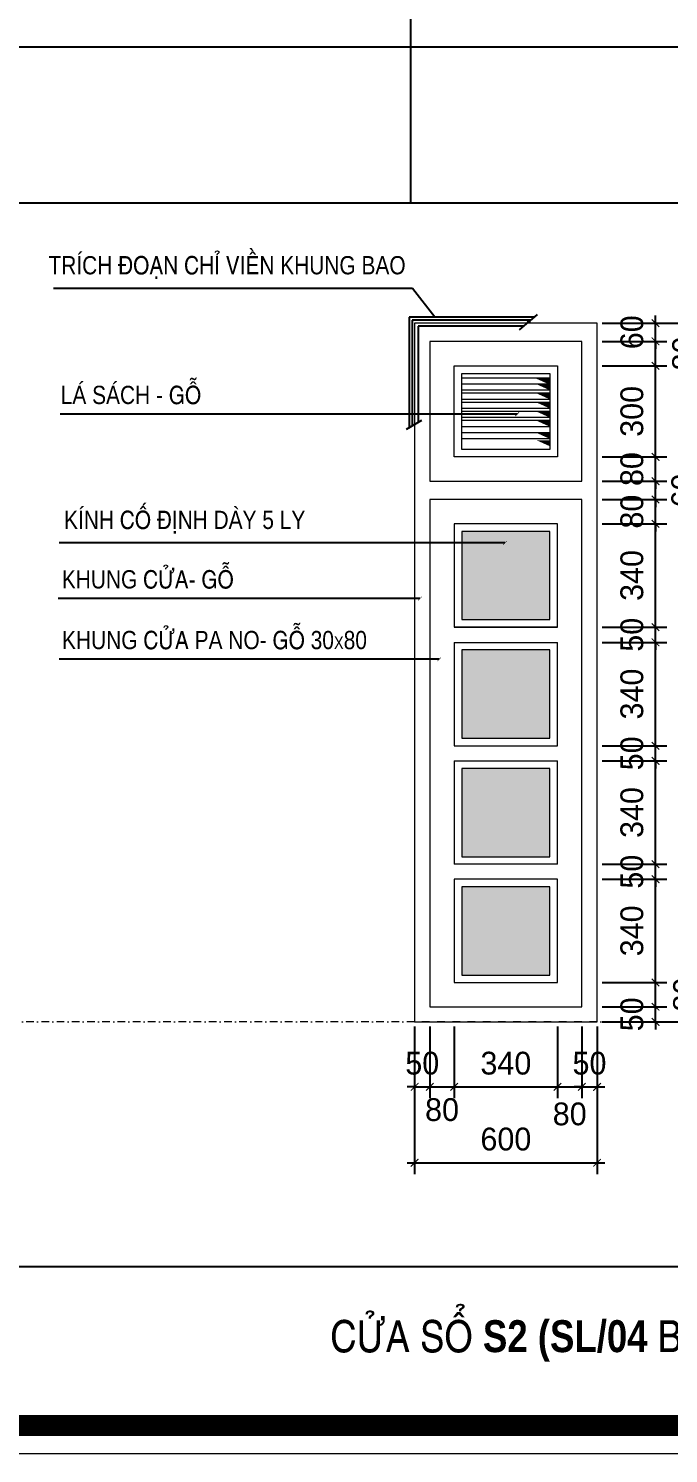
# Model space of a CAD drawing. Header units: millimetres. Extents: x 615730 to 2792744, y 139412 to 597571.
# Drawn here: x 1433366 to 1437575, y 284936 to 294317 of the extents above; entities that cross this region are included whole.
import ezdxf

# ---------------------------------------------------------------- set-up
doc = ezdxf.new("R2010")
doc.units = ezdxf.units.MM
doc.header["$MEASUREMENT"] = 0
doc.header["$PDMODE"] = 34
doc.linetypes.add('DASHDOT', pattern=[1, 0.5, -0.25, 0, -0.25])
doc.layers.get('0').update_dxf_attribs({"lineweight": 5})
for name, color, linetype in [('H', 252, 'Continuous'), ('NC', 7, 'Continuous'), ('noi that', 29, 'Continuous'), ('VL', 155, 'Continuous')]:
    doc.layers.add(name, color=color, linetype=linetype)
for name, color, linetype, lineweight in [('HATCH', 42, 'Continuous', 5), ('TEXTNUOC', 8, 'Continuous', 50), ('thay', 7, 'Continuous', 15), ('TIM TRUC', 149, 'DASHDOT', 9)]:
    doc.layers.add(name, color=color, linetype=linetype, lineweight=lineweight)
doc.styles.add('KC2', font='', dxfattribs={"height": 120})
doc.styles.add('RO', font='ROMANS.SHX', dxfattribs={"height": 120})
doc.styles.get("Standard").update_dxf_attribs({"font": ''})
doc.styles.add('VNI-AVO', font='vni-roms.shx')
doc.styles.get('KC2').set_extended_font_data('VNI-Helve-Condense')
doc.styles.get('Standard').set_extended_font_data('VNI-Avo')
doc.dimstyles.new('50 CS', dxfattribs={"dimtxt": 150, "dimasz": 50, "dimexe": 75, "dimexo": 0, "dimgap": 80, "dimtad": 1, "dimdec": 0, "dimlfac": 0.5, "dimzin": 12, "dimtxsty": 'VNI-AVO', "dimblk": 'ARCHTICK', "dimcen": 0, "dimdle": 50, "dimclrd": 252, "dimclre": 252, "dimclrt": 2, "dimadec": 0, "dimazin": 0, "dimtfac": 1, "dimtdec": 0, "dimtix": 1, "dimtmove": 2, "dimatfit": 0, "dimldrblk": 'OPEN90', "dimfxl": 1, "dimlwd": -1, "dimlwe": -1, "dimarcsym": 0})
doc.dimstyles.new('TL1-50TRUC', dxfattribs={"dimtxt": 150, "dimasz": 25, "dimexe": 50, "dimexo": 0, "dimgap": 20, "dimtad": 1, "dimdec": 0, "dimlfac": 0.5, "dimdsep": 46, "dimtxsty": 'RO', "dimblk": 'DOT', "dimcen": 100, "dimdle": 50, "dimclrd": 4, "dimclre": 4, "dimclrt": 30, "dimadec": 0, "dimazin": 0, "dimtfac": 1, "dimtdec": 0, "dimtix": 1, "dimtmove": 1, "dimatfit": 3, "dimldrblk": 'ARCHTICK', "dimfxl": 1, "dimtolj": 1, "dimarcsym": 0})

# ---------------------------------------------------------------- blocks, each defined once
blk = doc.blocks.new('_ARCHTICK')
at = {"color": 0, "linetype": 'ByBlock', "const_width": 0.15}
blk.add_lwpolyline([(-0.5, -0.5), (0.5, 0.5)], dxfattribs=at)
blk = doc.blocks.new('*D1941')
at = {"layer": 'DEFPOINTS', "color": 0, "ltscale": 10, "transparency": 16777216}
for p in [(1435905.4, 287746.5), (1436005.4, 287746.5), (1436005.4, 287349.8)]:
    blk.add_point(p, dxfattribs=at)
at = {"layer": 'VL', "color": 252, "ltscale": 10, "transparency": 16777216}
for p, q in [((1435905.4, 287746.5), (1435905.4, 287274.8)), ((1436005.4, 287746.5), (1436005.4, 287274.8)), ((1435905.4, 287349.8), (1435855.4, 287349.8)), ((1435905.4, 287349.8), (1436005.4, 287349.8)), ((1436005.4, 287349.8), (1436055.4, 287349.8))]:
    blk.add_line(p, q, dxfattribs=at)
at = {"layer": 'VL', "color": 252, "ltscale": 10, "transparency": 16777216, "xscale": 50, "yscale": 50, "zscale": 50}
blk.add_blockref('_ARCHTICK', (1435905.4, 287349.8), dxfattribs=at)
at = {"layer": 'VL', "color": 252, "ltscale": 10, "transparency": 16777216, "xscale": 50, "yscale": 50, "zscale": 50, "rotation": 180}
blk.add_blockref('_ARCHTICK', (1436005.4, 287349.8), dxfattribs=at)
at = {"layer": 'VL', "color": 2, "ltscale": 10, "transparency": 16777216, "insert": (1435955.4, 287504.8), "char_height": 150, "attachment_point": 5, "style": 'VNI-AVO'}
blk.add_mtext('50', dxfattribs=at)
blk = doc.blocks.new('_Open90')
at = {"color": 0, "linetype": 'ByBlock', "lineweight": -2}
for p, q in [((0, 0), (-1, 0)), ((-0.5, 0.5), (0, 0)), ((0, 0), (-0.5, -0.5))]:
    blk.add_line(p, q, dxfattribs=at)
blk = doc.blocks.new('*D1942')
at = {"layer": 'DEFPOINTS', "color": 0, "ltscale": 10, "transparency": 16777216}
for p in [(1436005.4, 287746.5), (1436165.4, 287746.5), (1436165.4, 287349.8)]:
    blk.add_point(p, dxfattribs=at)
at = {"layer": 'VL', "color": 252, "ltscale": 10, "transparency": 16777216}
for p, q in [((1436005.4, 287746.5), (1436005.4, 287274.8)), ((1436165.4, 287746.5), (1436165.4, 287274.8)), ((1435955.4, 287349.8), (1436215.4, 287349.8))]:
    blk.add_line(p, q, dxfattribs=at)
at = {"layer": 'VL', "color": 252, "ltscale": 10, "transparency": 16777216, "xscale": 50, "yscale": 50, "zscale": 50, "rotation": 180}
blk.add_blockref('_ARCHTICK', (1436005.4, 287349.8), dxfattribs=at)
at = {"layer": 'VL', "color": 252, "ltscale": 10, "transparency": 16777216, "xscale": 50, "yscale": 50, "zscale": 50}
blk.add_blockref('_ARCHTICK', (1436165.4, 287349.8), dxfattribs=at)
at = {"layer": 'VL', "color": 2, "ltscale": 10, "transparency": 16777216, "insert": (1436085.4, 287199), "char_height": 150, "attachment_point": 5, "style": 'VNI-AVO'}
blk.add_mtext('80', dxfattribs=at)
blk = doc.blocks.new('*D1943')
at = {"layer": 'DEFPOINTS', "color": 0, "ltscale": 10, "transparency": 16777216}
for p in [(1436165.4, 287746.5), (1436845.1, 287746.5), (1436845.1, 287349.8)]:
    blk.add_point(p, dxfattribs=at)
at = {"layer": 'VL', "color": 252, "ltscale": 10, "transparency": 16777216}
for p, q in [((1436165.4, 287746.5), (1436165.4, 287274.8)), ((1436845.1, 287746.5), (1436845.1, 287274.8)), ((1436115.4, 287349.8), (1436895.1, 287349.8))]:
    blk.add_line(p, q, dxfattribs=at)
at = {"layer": 'VL', "color": 252, "ltscale": 10, "transparency": 16777216, "xscale": 50, "yscale": 50, "zscale": 50, "rotation": 180}
blk.add_blockref('_ARCHTICK', (1436165.4, 287349.8), dxfattribs=at)
at = {"layer": 'VL', "color": 252, "ltscale": 10, "transparency": 16777216, "xscale": 50, "yscale": 50, "zscale": 50}
blk.add_blockref('_ARCHTICK', (1436845.1, 287349.8), dxfattribs=at)
at = {"layer": 'VL', "color": 2, "ltscale": 10, "transparency": 16777216, "insert": (1436505.3, 287504.8), "char_height": 150, "attachment_point": 5, "style": 'VNI-AVO'}
blk.add_mtext('340', dxfattribs=at)
blk = doc.blocks.new('*D1944')
at = {"layer": 'DEFPOINTS', "color": 0, "ltscale": 10, "transparency": 16777216}
for p in [(1436845.1, 287746.5), (1437005.1, 287746.5), (1437005.1, 287349.8)]:
    blk.add_point(p, dxfattribs=at)
at = {"layer": 'VL', "color": 252, "ltscale": 10, "transparency": 16777216}
for p, q in [((1436845.1, 287746.5), (1436845.1, 287274.8)), ((1437005.1, 287746.5), (1437005.1, 287274.8)), ((1436795.1, 287349.8), (1437055.1, 287349.8))]:
    blk.add_line(p, q, dxfattribs=at)
at = {"layer": 'VL', "color": 252, "ltscale": 10, "transparency": 16777216, "xscale": 50, "yscale": 50, "zscale": 50, "rotation": 180}
blk.add_blockref('_ARCHTICK', (1436845.1, 287349.8), dxfattribs=at)
at = {"layer": 'VL', "color": 252, "ltscale": 10, "transparency": 16777216, "xscale": 50, "yscale": 50, "zscale": 50}
blk.add_blockref('_ARCHTICK', (1437005.1, 287349.8), dxfattribs=at)
at = {"layer": 'VL', "color": 2, "ltscale": 10, "transparency": 16777216, "insert": (1436925.1, 287170.8), "char_height": 150, "attachment_point": 5, "style": 'VNI-AVO'}
blk.add_mtext('80', dxfattribs=at)
blk = doc.blocks.new('*D1945')
at = {"layer": 'DEFPOINTS', "color": 0, "ltscale": 10, "transparency": 16777216}
for p in [(1437005.1, 287746.5), (1437105.1, 287746.5), (1437105.1, 287349.8)]:
    blk.add_point(p, dxfattribs=at)
at = {"layer": 'VL', "color": 252, "ltscale": 10, "transparency": 16777216}
for p, q in [((1437005.1, 287746.5), (1437005.1, 287274.8)), ((1437105.1, 287746.5), (1437105.1, 287274.8)), ((1437005.1, 287349.8), (1436955.1, 287349.8)), ((1437005.1, 287349.8), (1437105.1, 287349.8)), ((1437105.1, 287349.8), (1437155.1, 287349.8))]:
    blk.add_line(p, q, dxfattribs=at)
at = {"layer": 'VL', "color": 252, "ltscale": 10, "transparency": 16777216, "xscale": 50, "yscale": 50, "zscale": 50}
blk.add_blockref('_ARCHTICK', (1437005.1, 287349.8), dxfattribs=at)
at = {"layer": 'VL', "color": 252, "ltscale": 10, "transparency": 16777216, "xscale": 50, "yscale": 50, "zscale": 50, "rotation": 180}
blk.add_blockref('_ARCHTICK', (1437105.1, 287349.8), dxfattribs=at)
at = {"layer": 'VL', "color": 2, "ltscale": 10, "transparency": 16777216, "insert": (1437055.1, 287504.8), "char_height": 150, "attachment_point": 5, "style": 'VNI-AVO'}
blk.add_mtext('50', dxfattribs=at)
blk = doc.blocks.new('*D1946')
at = {"layer": 'DEFPOINTS', "color": 0, "ltscale": 10, "transparency": 16777216}
for p in [(1435905.4, 287746.5), (1437105.1, 287746.5), (1437105.1, 286850.3)]:
    blk.add_point(p, dxfattribs=at)
at = {"layer": 'VL', "color": 252, "ltscale": 10, "transparency": 16777216}
for p, q in [((1435905.4, 287746.5), (1435905.4, 286775.3)), ((1437105.1, 287746.5), (1437105.1, 286775.3)), ((1435855.4, 286850.3), (1437155.1, 286850.3))]:
    blk.add_line(p, q, dxfattribs=at)
at = {"layer": 'VL', "color": 252, "ltscale": 10, "transparency": 16777216, "xscale": 50, "yscale": 50, "zscale": 50, "rotation": 180}
blk.add_blockref('_ARCHTICK', (1435905.4, 286850.3), dxfattribs=at)
at = {"layer": 'VL', "color": 252, "ltscale": 10, "transparency": 16777216, "xscale": 50, "yscale": 50, "zscale": 50}
blk.add_blockref('_ARCHTICK', (1437105.1, 286850.3), dxfattribs=at)
at = {"layer": 'VL', "color": 2, "ltscale": 10, "transparency": 16777216, "insert": (1436505.3, 287005.3), "char_height": 150, "attachment_point": 5, "style": 'VNI-AVO'}
blk.add_mtext('600', dxfattribs=at)
blk = doc.blocks.new('*D1960')
at = {"layer": 'DEFPOINTS', "color": 0, "ltscale": 10, "transparency": 16777216}
for p in [(1437139.6, 287877.2), (1437489.6, 287877.2), (1437139.6, 287777.2)]:
    blk.add_point(p, dxfattribs=at)
at = {"layer": 'VL', "color": 252, "ltscale": 10, "transparency": 16777216}
for p, q in [((1437489.6, 287877.2), (1437489.6, 287927.2)), ((1437139.6, 287877.2), (1437564.6, 287877.2)), ((1437489.6, 287777.2), (1437489.6, 287877.2)), ((1437139.6, 287777.2), (1437564.6, 287777.2)), ((1437489.6, 287777.2), (1437489.6, 287727.2))]:
    blk.add_line(p, q, dxfattribs=at)
at = {"layer": 'VL', "color": 252, "ltscale": 10, "transparency": 16777216, "xscale": 50, "yscale": 50, "zscale": 50}
for p, rotation in [((1437489.6, 287877.2), 270), ((1437489.6, 287777.2), 90)]:
    blk.add_blockref('_ARCHTICK', p, dxfattribs=dict(at, rotation=rotation))
at = {"layer": 'VL', "color": 2, "ltscale": 10, "transparency": 16777216, "insert": (1437334.6, 287827.2), "char_height": 150, "attachment_point": 5, "rotation": 90, "style": 'VNI-AVO'}
blk.add_mtext('50', dxfattribs=at)
blk = doc.blocks.new('*D1961')
at = {"layer": 'DEFPOINTS', "color": 0, "ltscale": 10, "transparency": 16777216}
for p in [(1437139.6, 288037.2), (1437489.6, 288037.2), (1437139.6, 287877.2)]:
    blk.add_point(p, dxfattribs=at)
at = {"layer": 'VL', "color": 252, "ltscale": 10, "transparency": 16777216}
for p, q in [((1437489.6, 287827.2), (1437489.6, 288087.2)), ((1437139.6, 288037.2), (1437564.6, 288037.2)), ((1437139.6, 287877.2), (1437564.6, 287877.2))]:
    blk.add_line(p, q, dxfattribs=at)
at = {"layer": 'VL', "color": 252, "ltscale": 10, "transparency": 16777216, "xscale": 50, "yscale": 50, "zscale": 50}
for p, rotation in [((1437489.6, 288037.2), 90), ((1437489.6, 287877.2), 270)]:
    blk.add_blockref('_ARCHTICK', p, dxfattribs=dict(at, rotation=rotation))
at = {"layer": 'VL', "color": 2, "ltscale": 10, "transparency": 16777216, "insert": (1437681.5, 287957.2), "char_height": 150, "attachment_point": 5, "rotation": 90, "style": 'VNI-AVO'}
blk.add_mtext('80', dxfattribs=at)
blk = doc.blocks.new('*D1962')
at = {"layer": 'DEFPOINTS', "color": 0, "ltscale": 10, "transparency": 16777216}
for p in [(1437139.6, 288716.2), (1437489.6, 288716.2), (1437139.6, 288037.2)]:
    blk.add_point(p, dxfattribs=at)
at = {"layer": 'VL', "color": 252, "ltscale": 10, "transparency": 16777216}
for p, q in [((1437489.6, 287987.2), (1437489.6, 288766.2)), ((1437139.6, 288716.2), (1437564.6, 288716.2)), ((1437139.6, 288037.2), (1437564.6, 288037.2))]:
    blk.add_line(p, q, dxfattribs=at)
at = {"layer": 'VL', "color": 252, "ltscale": 10, "transparency": 16777216, "xscale": 50, "yscale": 50, "zscale": 50}
for p, rotation in [((1437489.6, 288716.2), 90), ((1437489.6, 288037.2), 270)]:
    blk.add_blockref('_ARCHTICK', p, dxfattribs=dict(at, rotation=rotation))
at = {"layer": 'VL', "color": 2, "ltscale": 10, "transparency": 16777216, "insert": (1437334.6, 288376.7), "char_height": 150, "attachment_point": 5, "rotation": 90, "style": 'VNI-AVO'}
blk.add_mtext('340', dxfattribs=at)
blk = doc.blocks.new('*D1963')
at = {"layer": 'DEFPOINTS', "color": 0, "ltscale": 10, "transparency": 16777216}
for p in [(1437139.6, 288816.2), (1437489.6, 288816.2), (1437139.6, 288716.2)]:
    blk.add_point(p, dxfattribs=at)
at = {"layer": 'VL', "color": 252, "ltscale": 10, "transparency": 16777216}
for p, q in [((1437489.6, 288816.2), (1437489.6, 288866.2)), ((1437139.6, 288816.2), (1437564.6, 288816.2)), ((1437489.6, 288716.2), (1437489.6, 288816.2)), ((1437139.6, 288716.2), (1437564.6, 288716.2)), ((1437489.6, 288716.2), (1437489.6, 288666.2))]:
    blk.add_line(p, q, dxfattribs=at)
at = {"layer": 'VL', "color": 252, "ltscale": 10, "transparency": 16777216, "xscale": 50, "yscale": 50, "zscale": 50}
for p, rotation in [((1437489.6, 288816.2), 270), ((1437489.6, 288716.2), 90)]:
    blk.add_blockref('_ARCHTICK', p, dxfattribs=dict(at, rotation=rotation))
at = {"layer": 'VL', "color": 2, "ltscale": 10, "transparency": 16777216, "insert": (1437334.6, 288766.2), "char_height": 150, "attachment_point": 5, "rotation": 90, "style": 'VNI-AVO'}
blk.add_mtext('50', dxfattribs=at)
blk = doc.blocks.new('*D1964')
at = {"layer": 'DEFPOINTS', "color": 0, "ltscale": 10, "transparency": 16777216}
for p in [(1437139.6, 289495.2), (1437489.6, 289495.2), (1437139.6, 288816.2)]:
    blk.add_point(p, dxfattribs=at)
at = {"layer": 'VL', "color": 252, "ltscale": 10, "transparency": 16777216}
for p, q in [((1437139.6, 289495.2), (1437564.6, 289495.2)), ((1437489.6, 288766.2), (1437489.6, 289545.2)), ((1437139.6, 288816.2), (1437564.6, 288816.2))]:
    blk.add_line(p, q, dxfattribs=at)
at = {"layer": 'VL', "color": 252, "ltscale": 10, "transparency": 16777216, "xscale": 50, "yscale": 50, "zscale": 50}
for p, rotation in [((1437489.6, 289495.2), 90), ((1437489.6, 288816.2), 270)]:
    blk.add_blockref('_ARCHTICK', p, dxfattribs=dict(at, rotation=rotation))
at = {"layer": 'VL', "color": 2, "ltscale": 10, "transparency": 16777216, "insert": (1437334.6, 289155.7), "char_height": 150, "attachment_point": 5, "rotation": 90, "style": 'VNI-AVO'}
blk.add_mtext('340', dxfattribs=at)
blk = doc.blocks.new('*D1965')
at = {"layer": 'DEFPOINTS', "color": 0, "ltscale": 10, "transparency": 16777216}
for p in [(1437139.6, 289595.2), (1437489.6, 289595.2), (1437139.6, 289495.2)]:
    blk.add_point(p, dxfattribs=at)
at = {"layer": 'VL', "color": 252, "ltscale": 10, "transparency": 16777216}
for p, q in [((1437139.6, 289595.2), (1437564.6, 289595.2)), ((1437489.6, 289595.2), (1437489.6, 289645.2)), ((1437489.6, 289495.2), (1437489.6, 289595.2)), ((1437139.6, 289495.2), (1437564.6, 289495.2)), ((1437489.6, 289495.2), (1437489.6, 289445.2))]:
    blk.add_line(p, q, dxfattribs=at)
at = {"layer": 'VL', "color": 252, "ltscale": 10, "transparency": 16777216, "xscale": 50, "yscale": 50, "zscale": 50}
for p, rotation in [((1437489.6, 289595.2), 270), ((1437489.6, 289495.2), 90)]:
    blk.add_blockref('_ARCHTICK', p, dxfattribs=dict(at, rotation=rotation))
at = {"layer": 'VL', "color": 2, "ltscale": 10, "transparency": 16777216, "insert": (1437334.6, 289545.2), "char_height": 150, "attachment_point": 5, "rotation": 90, "style": 'VNI-AVO'}
blk.add_mtext('50', dxfattribs=at)
blk = doc.blocks.new('*D1966')
at = {"layer": 'DEFPOINTS', "color": 0, "ltscale": 10, "transparency": 16777216}
for p in [(1437139.6, 290275.8), (1437489.6, 290275.8), (1437139.6, 289595.2)]:
    blk.add_point(p, dxfattribs=at)
at = {"layer": 'VL', "color": 252, "ltscale": 10, "transparency": 16777216}
for p, q in [((1437489.6, 289545.2), (1437489.6, 290325.8)), ((1437139.6, 290275.8), (1437564.6, 290275.8)), ((1437139.6, 289595.2), (1437564.6, 289595.2))]:
    blk.add_line(p, q, dxfattribs=at)
at = {"layer": 'VL', "color": 252, "ltscale": 10, "transparency": 16777216, "xscale": 50, "yscale": 50, "zscale": 50}
for p, rotation in [((1437489.6, 290275.8), 90), ((1437489.6, 289595.2), 270)]:
    blk.add_blockref('_ARCHTICK', p, dxfattribs=dict(at, rotation=rotation))
at = {"layer": 'VL', "color": 2, "ltscale": 10, "transparency": 16777216, "insert": (1437334.6, 289935.5), "char_height": 150, "attachment_point": 5, "rotation": 90, "style": 'VNI-AVO'}
blk.add_mtext('340', dxfattribs=at)
blk = doc.blocks.new('*D1967')
at = {"layer": 'DEFPOINTS', "color": 0, "ltscale": 10, "transparency": 16777216}
for p in [(1437139.6, 290375.8), (1437489.6, 290375.8), (1437139.6, 290275.8)]:
    blk.add_point(p, dxfattribs=at)
at = {"layer": 'VL', "color": 252, "ltscale": 10, "transparency": 16777216}
for p, q in [((1437489.6, 290375.8), (1437489.6, 290425.8)), ((1437139.6, 290375.8), (1437564.6, 290375.8)), ((1437489.6, 290275.8), (1437489.6, 290375.8)), ((1437139.6, 290275.8), (1437564.6, 290275.8)), ((1437489.6, 290275.8), (1437489.6, 290225.8))]:
    blk.add_line(p, q, dxfattribs=at)
at = {"layer": 'VL', "color": 252, "ltscale": 10, "transparency": 16777216, "xscale": 50, "yscale": 50, "zscale": 50}
for p, rotation in [((1437489.6, 290375.8), 270), ((1437489.6, 290275.8), 90)]:
    blk.add_blockref('_ARCHTICK', p, dxfattribs=dict(at, rotation=rotation))
at = {"layer": 'VL', "color": 2, "ltscale": 10, "transparency": 16777216, "insert": (1437334.6, 290325.8), "char_height": 150, "attachment_point": 5, "rotation": 90, "style": 'VNI-AVO'}
blk.add_mtext('50', dxfattribs=at)
blk = doc.blocks.new('*D1968')
at = {"layer": 'DEFPOINTS', "color": 0, "ltscale": 10, "transparency": 16777216}
for p in [(1437139.6, 291056.4), (1437489.6, 291056.4), (1437139.6, 290375.8)]:
    blk.add_point(p, dxfattribs=at)
at = {"layer": 'VL', "color": 252, "ltscale": 10, "transparency": 16777216}
for p, q in [((1437489.6, 290325.8), (1437489.6, 291106.4)), ((1437139.6, 291056.4), (1437564.6, 291056.4)), ((1437139.6, 290375.8), (1437564.6, 290375.8))]:
    blk.add_line(p, q, dxfattribs=at)
at = {"layer": 'VL', "color": 252, "ltscale": 10, "transparency": 16777216, "xscale": 50, "yscale": 50, "zscale": 50}
for p, rotation in [((1437489.6, 291056.4), 90), ((1437489.6, 290375.8), 270)]:
    blk.add_blockref('_ARCHTICK', p, dxfattribs=dict(at, rotation=rotation))
at = {"layer": 'VL', "color": 2, "ltscale": 10, "transparency": 16777216, "insert": (1437334.6, 290716.1), "char_height": 150, "attachment_point": 5, "rotation": 90, "style": 'VNI-AVO'}
blk.add_mtext('340', dxfattribs=at)
blk = doc.blocks.new('*D1969')
at = {"layer": 'DEFPOINTS', "color": 0, "ltscale": 10, "transparency": 16777216}
for p in [(1437139.6, 291216.4), (1437489.6, 291216.4), (1437139.6, 291056.4)]:
    blk.add_point(p, dxfattribs=at)
at = {"layer": 'VL', "color": 252, "ltscale": 10, "transparency": 16777216}
for p, q in [((1437489.6, 291216.4), (1437489.6, 291266.4)), ((1437139.6, 291216.4), (1437564.6, 291216.4)), ((1437489.6, 291056.4), (1437489.6, 291216.4)), ((1437139.6, 291056.4), (1437564.6, 291056.4)), ((1437489.6, 291056.4), (1437489.6, 291006.4))]:
    blk.add_line(p, q, dxfattribs=at)
at = {"layer": 'VL', "color": 252, "ltscale": 10, "transparency": 16777216, "xscale": 50, "yscale": 50, "zscale": 50}
for p, rotation in [((1437489.6, 291216.4), 270), ((1437489.6, 291056.4), 90)]:
    blk.add_blockref('_ARCHTICK', p, dxfattribs=dict(at, rotation=rotation))
at = {"layer": 'VL', "color": 2, "ltscale": 10, "transparency": 16777216, "insert": (1437334.6, 291136.4), "char_height": 150, "attachment_point": 5, "rotation": 90, "style": 'VNI-AVO'}
blk.add_mtext('80', dxfattribs=at)
blk = doc.blocks.new('*D1970')
at = {"layer": 'DEFPOINTS', "color": 0, "ltscale": 10, "transparency": 16777216}
for p in [(1437139.6, 291336.4), (1437489.6, 291336.4), (1437139.6, 291216.4)]:
    blk.add_point(p, dxfattribs=at)
at = {"layer": 'VL', "color": 252, "ltscale": 10, "transparency": 16777216}
for p, q in [((1437489.6, 291336.4), (1437489.6, 291386.4)), ((1437139.6, 291336.4), (1437564.6, 291336.4)), ((1437489.6, 291216.4), (1437489.6, 291336.4)), ((1437139.6, 291216.4), (1437564.6, 291216.4)), ((1437489.6, 291216.4), (1437489.6, 291166.4))]:
    blk.add_line(p, q, dxfattribs=at)
at = {"layer": 'VL', "color": 252, "ltscale": 10, "transparency": 16777216, "xscale": 50, "yscale": 50, "zscale": 50}
for p, rotation in [((1437489.6, 291336.4), 270), ((1437489.6, 291216.4), 90)]:
    blk.add_blockref('_ARCHTICK', p, dxfattribs=dict(at, rotation=rotation))
at = {"layer": 'VL', "color": 2, "ltscale": 10, "transparency": 16777216, "insert": (1437669.4, 291275.1), "char_height": 150, "attachment_point": 5, "rotation": 90, "style": 'VNI-AVO'}
blk.add_mtext('60', dxfattribs=at)
blk = doc.blocks.new('*D1971')
at = {"layer": 'DEFPOINTS', "color": 0, "ltscale": 10, "transparency": 16777216}
for p in [(1437139.6, 291496.3), (1437489.6, 291496.3), (1437139.6, 291336.4)]:
    blk.add_point(p, dxfattribs=at)
at = {"layer": 'VL', "color": 252, "ltscale": 10, "transparency": 16777216}
for p, q in [((1437489.6, 291496.3), (1437489.6, 291546.3)), ((1437139.6, 291496.3), (1437564.6, 291496.3)), ((1437489.6, 291336.4), (1437489.6, 291496.3)), ((1437139.6, 291336.4), (1437564.6, 291336.4)), ((1437489.6, 291336.4), (1437489.6, 291286.4))]:
    blk.add_line(p, q, dxfattribs=at)
at = {"layer": 'VL', "color": 252, "ltscale": 10, "transparency": 16777216, "xscale": 50, "yscale": 50, "zscale": 50}
for p, rotation in [((1437489.6, 291496.3), 270), ((1437489.6, 291336.4), 90)]:
    blk.add_blockref('_ARCHTICK', p, dxfattribs=dict(at, rotation=rotation))
at = {"layer": 'VL', "color": 2, "ltscale": 10, "transparency": 16777216, "insert": (1437334.6, 291416.4), "char_height": 150, "attachment_point": 5, "rotation": 90, "style": 'VNI-AVO'}
blk.add_mtext('80', dxfattribs=at)
blk = doc.blocks.new('*D1972')
at = {"layer": 'DEFPOINTS', "color": 0, "ltscale": 10, "transparency": 16777216}
for p in [(1437139.6, 292096.3), (1437489.6, 292096.3), (1437139.6, 291496.3)]:
    blk.add_point(p, dxfattribs=at)
at = {"layer": 'VL', "color": 252, "ltscale": 10, "transparency": 16777216}
for p, q in [((1437489.6, 291446.3), (1437489.6, 292146.3)), ((1437139.6, 292096.3), (1437564.6, 292096.3)), ((1437139.6, 291496.3), (1437564.6, 291496.3))]:
    blk.add_line(p, q, dxfattribs=at)
at = {"layer": 'VL', "color": 252, "ltscale": 10, "transparency": 16777216, "xscale": 50, "yscale": 50, "zscale": 50}
for p, rotation in [((1437489.6, 292096.3), 90), ((1437489.6, 291496.3), 270)]:
    blk.add_blockref('_ARCHTICK', p, dxfattribs=dict(at, rotation=rotation))
at = {"layer": 'VL', "color": 2, "ltscale": 10, "transparency": 16777216, "insert": (1437334.6, 291796.3), "char_height": 150, "attachment_point": 5, "rotation": 90, "style": 'VNI-AVO'}
blk.add_mtext('300', dxfattribs=at)
blk = doc.blocks.new('*D1973')
at = {"layer": 'DEFPOINTS', "color": 0, "ltscale": 10, "transparency": 16777216}
for p in [(1437139.6, 292257.2), (1437489.6, 292257.2), (1437139.6, 292096.3)]:
    blk.add_point(p, dxfattribs=at)
at = {"layer": 'VL', "color": 252, "ltscale": 10, "transparency": 16777216}
for p, q in [((1437489.6, 292046.3), (1437489.6, 292307.2)), ((1437139.6, 292257.2), (1437564.6, 292257.2)), ((1437139.6, 292096.3), (1437564.6, 292096.3))]:
    blk.add_line(p, q, dxfattribs=at)
at = {"layer": 'VL', "color": 252, "ltscale": 10, "transparency": 16777216, "xscale": 50, "yscale": 50, "zscale": 50}
for p, rotation in [((1437489.6, 292257.2), 90), ((1437489.6, 292096.3), 270)]:
    blk.add_blockref('_ARCHTICK', p, dxfattribs=dict(at, rotation=rotation))
at = {"layer": 'VL', "color": 2, "ltscale": 10, "transparency": 16777216, "insert": (1437675.5, 292176.8), "char_height": 150, "attachment_point": 5, "rotation": 90, "style": 'VNI-AVO'}
blk.add_mtext('80', dxfattribs=at)
blk = doc.blocks.new('*D1974')
at = {"layer": 'DEFPOINTS', "color": 0, "ltscale": 10, "transparency": 16777216}
for p in [(1437139.6, 292377.2), (1437489.6, 292377.2), (1437139.6, 292257.2)]:
    blk.add_point(p, dxfattribs=at)
at = {"layer": 'VL', "color": 252, "ltscale": 10, "transparency": 16777216}
for p, q in [((1437489.6, 292377.2), (1437489.6, 292427.2)), ((1437139.6, 292377.2), (1437564.6, 292377.2)), ((1437489.6, 292257.2), (1437489.6, 292377.2)), ((1437139.6, 292257.2), (1437564.6, 292257.2)), ((1437489.6, 292257.2), (1437489.6, 292207.2))]:
    blk.add_line(p, q, dxfattribs=at)
at = {"layer": 'VL', "color": 252, "ltscale": 10, "transparency": 16777216, "xscale": 50, "yscale": 50, "zscale": 50}
for p, rotation in [((1437489.6, 292377.2), 270), ((1437489.6, 292257.2), 90)]:
    blk.add_blockref('_ARCHTICK', p, dxfattribs=dict(at, rotation=rotation))
at = {"layer": 'VL', "color": 2, "ltscale": 10, "transparency": 16777216, "insert": (1437334.6, 292317.2), "char_height": 150, "attachment_point": 5, "rotation": 90, "style": 'VNI-AVO'}
blk.add_mtext('60', dxfattribs=at)
blk = doc.blocks.new('*D1975')
at = {"layer": 'DEFPOINTS', "color": 0, "ltscale": 10, "transparency": 16777216}
for p in [(1437139.6, 292377.2), (1438045, 292377.2), (1437139.6, 287777.2)]:
    blk.add_point(p, dxfattribs=at)
at = {"layer": 'VL', "color": 252, "ltscale": 10, "transparency": 16777216}
for p, q in [((1438045, 287727.2), (1438045, 292427.2)), ((1437139.6, 292377.2), (1438120, 292377.2)), ((1437139.6, 287777.2), (1438120, 287777.2))]:
    blk.add_line(p, q, dxfattribs=at)
at = {"layer": 'VL', "color": 252, "ltscale": 10, "transparency": 16777216, "xscale": 50, "yscale": 50, "zscale": 50}
for p, rotation in [((1438045, 292377.2), 90), ((1438045, 287777.2), 270)]:
    blk.add_blockref('_ARCHTICK', p, dxfattribs=dict(at, rotation=rotation))
at = {"layer": 'VL', "color": 2, "ltscale": 10, "transparency": 16777216, "insert": (1437890, 290077.2), "char_height": 150, "attachment_point": 5, "rotation": 90, "style": 'VNI-AVO'}
blk.add_mtext('2300', dxfattribs=at)
blk = doc.blocks.new('_DOT')
at = {"color": 0, "linetype": 'ByBlock'}
blk.add_line((-0.5, 0), (-1, 0), dxfattribs=at)
at = {"color": 0, "linetype": 'ByBlock', "const_width": 0.5}
blk.add_lwpolyline([(-0.25, 0, 1), (0.25, 0, 1)], format="xyb", close=True, dxfattribs=at)

msp = doc.modelspace()

# ---------------------------------------------------------------- hatches: boundary and pattern name
at = {"layer": 'H'}
h = msp.add_hatch(color=5, dxfattribs=at)
h.set_gradient(color1=(0, 0, 255), one_color=1, tint=1, name='CURVED')
h.paths.add_polyline_path([(1436795.1, 291006.4), (1436215.4, 291006.4), (1436215.4, 290425.8), (1436795.1, 290425.8)])
h.paths.add_polyline_path([(1436795.1, 290225.8), (1436215.4, 290225.8), (1436215.4, 289645.3), (1436795.1, 289645.3)])
h.paths.add_polyline_path([(1436795.1, 289445.2), (1436215.4, 289445.2), (1436215.4, 288864.6), (1436795.1, 288864.6)])
h.paths.add_polyline_path([(1436795.1, 288666.2), (1436215.4, 288666.2), (1436215.4, 288085.6), (1436795.1, 288085.6)])
at = {"layer": 'HATCH'}
for points in [[(1436706.2, 292015.2), (1436795.1, 292015.2), (1436795.1, 291975.2)], [(1436706.2, 291975.2), (1436795.1, 291975.2), (1436795.1, 291935.2)], [(1436706.2, 291915.2), (1436795.1, 291915.2), (1436795.1, 291875.2)], [(1436706.2, 291855.2), (1436795.1, 291855.2), (1436795.1, 291815.2)], [(1436706.2, 291795.2), (1436795.1, 291795.2), (1436795.1, 291755.2)], [(1436706.2, 291735.2), (1436795.1, 291735.2), (1436795.1, 291695.2)], [(1436706.2, 291655.2), (1436795.1, 291655.2), (1436795.1, 291615.2)], [(1436706.2, 291606.5), (1436795.1, 291606.5), (1436795.1, 291566.5)]]:
    msp.add_hatch(color=256, dxfattribs=at).paths.add_polyline_path(points)

# ---------------------------------------------------------------- linework, layer by layer
at = {"layer": 'H', "const_width": 138.2}
msp.add_lwpolyline([(1425933.3, 285120.6), (1452936.2, 285120.6), (1452936.2, 304105.6), (1425933.3, 304105.6)], close=True, dxfattribs=at)
at = {"layer": 'HATCH'}
for p, q in [((1437105.1, 292377.2), (1435905.4, 292377.2)), ((1436795.1, 292015.2), (1436215.4, 292015.2)), ((1436795.1, 291975.2), (1436706.2, 292015.2)), ((1436795.1, 291975.2), (1436215.4, 291975.2)), ((1436795.1, 291975.2), (1436215.4, 291975.2)), ((1436795.1, 291935.2), (1436215.4, 291935.2)), ((1436795.1, 291915.2), (1436215.4, 291915.2)), ((1436795.1, 291875.2), (1436215.4, 291875.2)), ((1436795.1, 291855.2), (1436215.4, 291855.2)), ((1436795.1, 291815.2), (1436215.4, 291815.2)), ((1436795.1, 291795.2), (1436215.4, 291795.2)), ((1436795.1, 291755.2), (1436215.4, 291755.2)), ((1436795.1, 291735.2), (1436215.4, 291735.2)), ((1436795.1, 291695.2), (1436215.4, 291695.2)), ((1436795.1, 291655.2), (1436215.4, 291655.2)), ((1436795.1, 291615.2), (1436215.4, 291615.2)), ((1436845.1, 290375.8), (1436165.4, 290375.8)), ((1436165.4, 290275.8), (1436845.1, 290275.8)), ((1436165.4, 289595.2), (1436845.1, 289595.2)), ((1436165.4, 289495.2), (1436845.1, 289495.2)), ((1436845.1, 288816.2), (1436165.4, 288816.2)), ((1436845.1, 288716.2), (1436165.4, 288716.2))]:
    msp.add_line(p, q, dxfattribs=at)
for points in [[(1437105.1, 292377.2), (1435905.4, 292377.2), (1435905.4, 287777.2), (1437105.1, 287777.2)], [(1436845.1, 291496.3), (1436165.4, 291496.3), (1436165.4, 292096.3), (1436845.1, 292096.3)], [(1436795.1, 291546.3), (1436215.4, 291546.3), (1436215.4, 292046.3), (1436795.1, 292046.3)], [(1436845.1, 291056.4), (1436165.4, 291056.4), (1436165.4, 290375.8), (1436845.1, 290375.8)], [(1436795.1, 291006.4), (1436215.4, 291006.4), (1436215.4, 290425.8), (1436795.1, 290425.8)], [(1436795.1, 290225.8), (1436215.4, 290225.8), (1436215.4, 289645.3), (1436795.1, 289645.3)], [(1436795.1, 289445.2), (1436215.4, 289445.2), (1436215.4, 288864.6), (1436795.1, 288864.6)], [(1436795.1, 288666.2), (1436215.4, 288666.2), (1436215.4, 288085.6), (1436795.1, 288085.6)]]:
    msp.add_lwpolyline(points, close=True, dxfattribs=at)
for points in [[(1436005.4, 291336.4), (1437005.1, 291336.4), (1437005.1, 292257.2), (1436005.4, 292257.2), (1436005.4, 291336.4)], [(1436005.4, 291216.4), (1436005.4, 287877.2), (1437005.1, 287877.2), (1437005.1, 291216.4), (1436005.4, 291216.4)], [(1436845.1, 290375.8), (1436845.1, 291056.4), (1436165.4, 291056.4), (1436165.4, 290375.8)], [(1436165.4, 290275.8), (1436165.4, 289595.2)], [(1436845.1, 289595.2), (1436845.1, 290275.8)], [(1436165.4, 289495.2), (1436165.4, 288816.2)], [(1436845.1, 288816.2), (1436845.1, 289495.2)], [(1436165.4, 288716.2), (1436165.4, 288037.2), (1436845.1, 288037.2), (1436845.1, 288716.2)]]:
    msp.add_lwpolyline(points, dxfattribs=at)
at = {"layer": 'NC', "linetype": 'Continuous', "ltscale": 20}
for p, q in [((1435869.3, 292416.4), (1435869.3, 291688.7)), ((1436691.4, 292416.4), (1435869.3, 292416.4)), ((1435889.3, 292396.4), (1435889.3, 291700.6)), ((1436667.8, 292396.4), (1435889.3, 292396.4)), ((1436653.7, 292385.5), (1436592.8, 292333.8)), ((1436644.8, 292388.4), (1436666.9, 292390.7)), ((1436665.8, 292381.5), (1436644.8, 292388.4)), ((1436666.9, 292390.7), (1436657.3, 292397.1)), ((1436710.6, 292433.8), (1436663, 292393.3)), ((1435929.3, 292356.4), (1435929.3, 291724.4)), ((1436620.7, 292356.4), (1435929.3, 292356.4)), ((1435852.6, 291678.3), (1435952.6, 291737.9))]:
    msp.add_line(p, q, dxfattribs=at)
at = {"layer": 'thay', "linetype": 'Continuous'}
msp.add_lwpolyline([(1425749, 284936.3), (1453120.5, 284936.3), (1453120.5, 304289.9), (1425749, 304289.9)], close=True, dxfattribs=at)
at = {"layer": 'TIM TRUC', "ltscale": 100}
msp.add_line((1453120.5, 287777.2), (1426308.2, 287777.2), dxfattribs=at)
at = {"layer": 'VL', "ltscale": 10}
for p, q in [((1435877.6, 304289.9), (1435877.6, 293170.1)), ((1426308.2, 294195.4), (1453120.5, 294195.4)), ((1426308.2, 293170.1), (1453120.5, 293170.1)), ((1426308.2, 286166.5), (1453120.5, 286166.5))]:
    msp.add_line(p, q, dxfattribs=at)

# ---------------------------------------------------------------- texts
at = {"insert": (1435350.7, 285540.3), "char_height": 210, "width": 14211.4, "attachment_point": 7}
msp.add_mtext('{\\fVNI-Helve-Condense|b1|i0|c0|p2;CÖÛA SOÅ S2 (SL/04 BOÄ)}', dxfattribs=at)
at = {"layer": 'NC', "linetype": 'Continuous', "ltscale": 20, "attachment_point": 1, "style": 'KC2'}
for s, insert, char_height, width in [('TRÍCH ÑOAÏN CHÆ VIEÀN KHUNG BAO', (1433497.2, 292818.4), 120, 2834.286), ('{\\H1.2x;LAÙ SAÙCH - GOÃ }', (1433577.9, 291964.5), 100, 2063.157), ('KÍNH COÁ ÑÒNH DAØY 5 LY', (1433599.6, 291142.2), 120, 2063.157), ('{\\H1.2x;KHUNG CÖÛA- GOÃ }', (1433585, 290750.6), 100, 2063.157), ('{\\H1.2x;KHUNG CÖÛA PA NO- GOÃ 30\\H0.7x;X\\H1.429x;80}', (1433586.6, 290351.1), 100, 2063.157)]:
    msp.add_mtext(s, dxfattribs=dict(at, insert=insert, char_height=char_height, width=width))

# ---------------------------------------------------------------- dimensions: what is measured, and where the dimension line sits
at = {"layer": 'VL', "ltscale": 10}
for base, p1, p2, picture, middle in [((1437489.6, 292377.2), (1437139.6, 292257.2), (1437139.6, 292377.2), '*D1974', (1437334.6, 292317.2)), ((1438045, 292377.2), (1437139.6, 287777.2), (1437139.6, 292377.2), '*D1975', (1437890, 290077.2)), ((1437489.6, 292096.3), (1437139.6, 291496.3), (1437139.6, 292096.3), '*D1972', (1437334.6, 291796.3)), ((1437489.6, 291496.3), (1437139.6, 291336.4), (1437139.6, 291496.3), '*D1971', (1437334.6, 291416.4)), ((1437489.6, 291216.4), (1437139.6, 291056.4), (1437139.6, 291216.4), '*D1969', (1437334.6, 291136.4)), ((1437489.6, 291056.4), (1437139.6, 290375.8), (1437139.6, 291056.4), '*D1968', (1437334.6, 290716.1)), ((1437489.6, 290375.8), (1437139.6, 290275.8), (1437139.6, 290375.8), '*D1967', (1437334.6, 290325.8)), ((1437489.6, 290275.8), (1437139.6, 289595.2), (1437139.6, 290275.8), '*D1966', (1437334.6, 289935.5)), ((1437489.6, 289595.2), (1437139.6, 289495.2), (1437139.6, 289595.2), '*D1965', (1437334.6, 289545.2)), ((1437489.5742618, 289495.1881491), (1437139.6276791, 288816.1881491), (1437139.6276791, 289495.1881491), '*D1964', (1437334.5742618, 289155.6881491)), ((1437489.6, 288816.2), (1437139.6, 288716.2), (1437139.6, 288816.2), '*D1963', (1437334.6, 288766.2)), ((1437489.5742618, 288716.1881491), (1437139.6276791, 288037.1881491), (1437139.6276791, 288716.1881491), '*D1962', (1437334.5742618, 288376.6881491)), ((1437489.6, 287877.2), (1437139.6, 287777.2), (1437139.6, 287877.2), '*D1960', (1437334.6, 287827.2))]:
    dim = msp.add_linear_dim(base=base, p1=p1, p2=p2, angle=90, dimstyle='50 CS', dxfattribs=at)
    dim.commit()
    dim.dimension.update_dxf_attribs({"geometry": picture, "text_midpoint": middle})
for base, p1, p2, picture, middle in [((1437489.6, 292257.2), (1437139.6, 292096.3), (1437139.6, 292257.2), '*D1973', (1437675.5, 292176.8)), ((1437489.6, 291336.4), (1437139.6, 291216.4), (1437139.6, 291336.4), '*D1970', (1437669.4, 291275.1)), ((1437489.6, 288037.2), (1437139.6, 287877.2), (1437139.6, 288037.2), '*D1961', (1437681.5, 287957.2))]:
    dim = msp.add_linear_dim(base=base, p1=p1, p2=p2, angle=90, dimstyle='50 CS', dxfattribs=at)
    dim.commit()
    dim.dimension.update_dxf_attribs({"geometry": picture, "text_midpoint": middle, "dimtype": 160})
for base, p1, p2, picture, middle in [((1436005.4, 287349.8), (1435905.4, 287746.5), (1436005.4, 287746.5), '*D1941', (1435955.4, 287504.8)), ((1437105.1, 286850.3), (1435905.4, 287746.5), (1437105.1, 287746.5), '*D1946', (1436505.3, 287005.3)), ((1436845.1, 287349.8), (1436165.4, 287746.5), (1436845.1, 287746.5), '*D1943', (1436505.3, 287504.8)), ((1437105.1, 287349.8), (1437005.1, 287746.5), (1437105.1, 287746.5), '*D1945', (1437055.1, 287504.8))]:
    dim = msp.add_linear_dim(base=base, p1=p1, p2=p2, dimstyle='50 CS', dxfattribs=at)
    dim.commit()
    dim.dimension.update_dxf_attribs({"geometry": picture, "text_midpoint": middle})
for base, p1, p2, picture, middle in [((1436165.4, 287349.8), (1436005.4, 287746.5), (1436165.4, 287746.5), '*D1942', (1436085.4, 287199)), ((1437005.1, 287349.8), (1436845.1, 287746.5), (1437005.1, 287746.5), '*D1944', (1436925.1, 287170.8))]:
    dim = msp.add_linear_dim(base=base, p1=p1, p2=p2, dimstyle='50 CS', dxfattribs=at)
    dim.commit()
    dim.dimension.update_dxf_attribs({"geometry": picture, "text_midpoint": middle, "dimtype": 160})

# ---------------------------------------------------------------- leaders
at = {"layer": 'NC', "color": 119, "linetype": 'Continuous', "ltscale": 20}
msp.add_leader([(1436038.7, 292416.4), (1435890.7, 292605.7), (1433529.7, 292605.7)], dimstyle='TL1-50TRUC', override={"dimgap": 20, "dimtad": 0}, dxfattribs=at)
at = {"layer": 'NC', "linetype": 'Continuous', "ltscale": 20}
for points in [[(1436579.4, 291777.7), (1433574.1, 291777.7)], [(1436066.5, 290164.3), (1433568.3, 290164.3)]]:
    msp.add_leader(points, dimstyle='TL1-50TRUC', override={"dimgap": 20, "dimtad": 0}, dxfattribs=at)
at = {"layer": 'noi that'}
msp.add_leader([(1435939.5, 290563.8), (1433561.8, 290563.8)], dimstyle='TL1-50TRUC', override={"dimgap": 20, "dimtad": 0}, dxfattribs=at)
at = {"layer": 'TEXTNUOC', "linetype": 'Continuous', "ltscale": 20}
msp.add_leader([(1436498.7, 290930.2), (1433568.3, 290930.2)], dimstyle='TL1-50TRUC', override={"dimgap": 20, "dimtad": 0}, dxfattribs=at)

doc.saveas('drawing.dxf')
